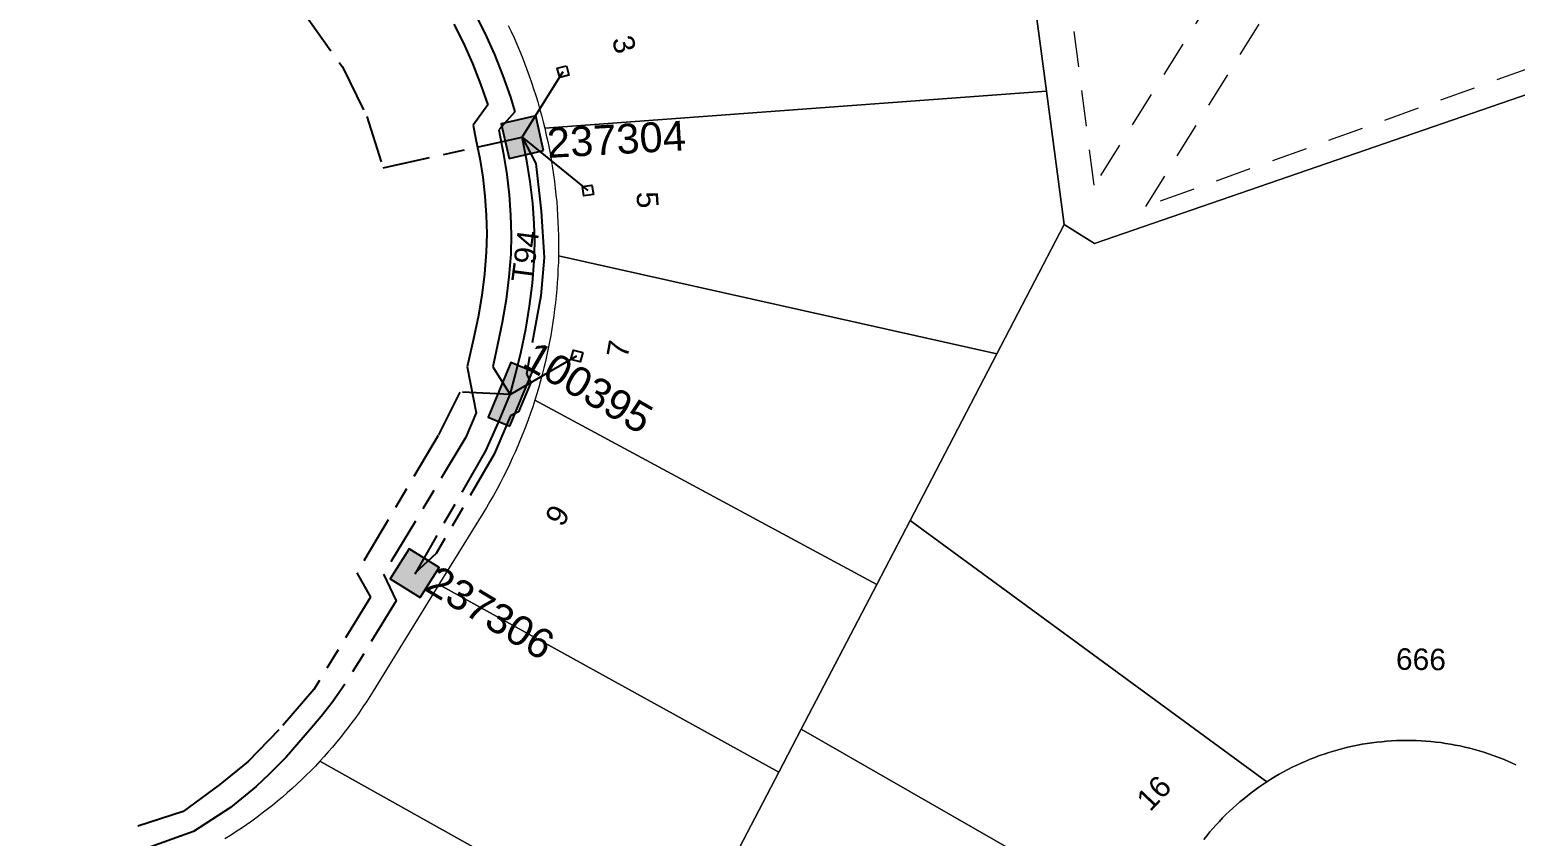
# Model space of a CAD drawing. Header units: metres. Extents: x 298351 to 299301, y 6265099 to 6266102.
# Drawn here: x 298478.9 to 298603.5, y 6265647.4 to 6265715 of the extents above; entities that cross this region are included whole.
import ezdxf
from ezdxf.enums import TextEntityAlignment as Align

# ---------------------------------------------------------------- set-up
doc = ezdxf.new("R2010")
doc.units = ezdxf.units.M
doc.linetypes.add('Cable Exist UG', pattern=[8.2, 4, -1.2, 1.8, -1.2])
doc.linetypes.add('Dash', pattern=[5, 3, -2])
doc.layers.get('0').update_dxf_attribs({"color": 6})
for name, color, linetype, lineweight in [('Cadastre Developer_SP_EXT', 9, 'Continuous', 5), ('Cadastre Land Parcels_SP_EXT', 9, 'Continuous', 5), ('Cadastre Roads_SP_EXT', 9, 'Continuous', 5)]:
    doc.layers.add(name, color=color, linetype=linetype, lineweight=lineweight)
for name, color, linetype in [('Mains_LV_EXT', 7, 'Continuous'), ('Mains_SL_EXT', 7, 'Continuous'), ('Services_SP_EXT', 7, 'Continuous'), ('SupportsUG_SP_LV_EXT', 7, 'Continuous'), ('SupportsUG_SP_LV_SL_EXT', 7, 'Continuous')]:
    doc.layers.add(name, color=color, linetype=linetype)
doc.layers.get('0').freeze()
doc.styles.add('COLUMN_LABEL', font='arial.ttf')
doc.styles.add('iecARIAL', font='arial.ttf', dxfattribs={"height": 2})
doc.styles.add('POLE_LABEL', font='arial.ttf')
doc.styles.get("Standard").update_dxf_attribs({"font": 'arial.ttf'})

# ---------------------------------------------------------------- blocks, each defined once
blk = doc.blocks.new('COLUMN_EXT')
blk.add_hatch(color=256).paths.add_polyline_path([(-1.49, 1.48), (-1.49, -1.49), (1.48, -1.49), (1.48, 1.48)])
blk.add_lwpolyline([(-1.49, -1.49), (1.48, -1.49), (1.48, 1.48), (-1.49, 1.48)], close=True)
for tag, height, style, flags, p in [('ASSET_NUM', 2.5, 'COLUMN_LABEL', 8, (2, 2)), ('STRUCTURE_PLANT_NUMBER', 0.2, 'POLE_LABEL', 9, (1.81, 0.03)), ('STREET_CODE', 0.2, 'COLUMN_LABEL', 9, (1.81, -0.2))]:
    blk.add_attdef(tag, text='', height=height, dxfattribs=dict(style=style, flags=flags)).set_placement(p, align=Align.MIDDLE_LEFT)
at = {"flags": 9}
for tag, p in [('COLUMN_TYPE', (1.81, -0.4)), ('OWNED_BY', (1.81, -0.6)), ('STATE', (1.81, -0.8)), ('USAGE', (1.81, -1)), ('LEGEND', (1.81, -1.2)), ('STREETNAME', (1.81, -1.6)), ('SUBURB', (1.81, -1.8)), ('LOCATION', (1.81, -1.4)), ('NOTES', (1.81, -2))]:
    blk.add_attdef(tag, text='', height=0.2, dxfattribs=at).set_placement(p, align=Align.MIDDLE_LEFT)
at = {"flags": 1}
blk.add_attdef('Z', (1.81, -2.35), '', height=0.2, dxfattribs=at)
blk = doc.blocks.new('PILLAR_EXT')
blk.add_hatch(color=256).paths.add_polyline_path([(-2.475, 0.99), (-2.475, -0.99), (2.475, -0.99), (2.475, 0.99)])
blk.add_lwpolyline([(-2.475, -0.99), (2.475, -0.99), (2.475, 0.99), (-2.475, 0.99)], close=True)
at = {"style": 'iecARIAL', "flags": 8}
blk.add_attdef('ASSET_NUM', (1.5, 3.5), '', height=2.5, dxfattribs=at)
for tag, p, flags in [('OWNED_BY', (0, -0.2), 9), ('STATE', (0, -0.4), 9), ('SUPPORT_TYPE', (0, -0.6), 9), ('USAGE', (0, -0.8), 9), ('LEGEND', (0, -1), 9), ('LOCATION', (0, -1.2), 9), ('NOTES', (0, -1.4), 9), ('STREETNAME', (0, -1.8), 9), ('SUBURB', (0, -2), 1), ('PARENT', (0, -1.6), 9)]:
    blk.add_attdef(tag, p, '', height=0.2, dxfattribs=dict(flags=flags))
blk = doc.blocks.new('CCP_EXT')
at = {"flags": 9}
for tag, p in [('STATE', (0, -1.8)), ('LEGEND', (0, -1.4)), ('LIFE_SUPPORT', (0, -1.6)), ('NOTES', (0, -2))]:
    blk.add_attdef(tag, text='', height=0.2, dxfattribs=at).set_placement(p, align=Align.MIDDLE_LEFT)
blk.add_wipeout([(0, 0.57), (0.57, 0), (0, -0.57), (-0.57, 0)])
blk.add_lwpolyline([(-0.57, 0), (0, 0.57), (0.57, 0), (0, -0.57), (-0.57, 0)])
at = {"flags": 1}
blk.add_attdef('Z', (0, 0), '', height=0.2, dxfattribs=at)
at = {"flags": 9}
for tag, p in [('CCP_TYPE', (0, 0)), ('CONSTRUCTED_VOLTAGE', (0, -0.2)), ('OPERATING_VOLTAGE', (0, -0.6)), ('ORIENTATION', (0, -0.8)), ('OWNED_BY', (0, -1)), ('NO_PHASES', (0, -0.4)), ('USAGE', (0, -1.2))]:
    blk.add_attdef(tag, text='', height=0.2, dxfattribs=at).set_placement(p, align=Align.MIDDLE_LEFT)

msp = doc.modelspace()

# ---------------------------------------------------------------- linework, layer by layer
at = {"layer": 'Cadastre Developer_SP_EXT', "linetype": 'Dash'}
for points in [[(298588.93, 6265734.98), (298568.22, 6265701.97), (298561.82, 6265751.15)], [(298618.91, 6265716.9), (298572.54, 6265700.19), (298592.76, 6265732.67)]]:
    msp.add_lwpolyline(points, dxfattribs=at)
at = {"layer": 'Cadastre Land Parcels_SP_EXT', "linetype": 'Continuous'}
for points in [[(298620.2, 6265715.01), (298558.44, 6265753.13), (298561.46, 6265730.41), (298564.2, 6265709.85), (298565.69, 6265698.69), (298567.35, 6265697.63), (298568.23, 6265697.07), (298620.2, 6265715.01)], [(298565.69, 6265698.69), (298564.2, 6265709.85), (298522.13, 6265706.74), (298522.26, 6265706.18), (298522.38, 6265705.63), (298522.49, 6265705.07), (298522.6, 6265704.51), (298522.69, 6265703.96), (298522.78, 6265703.4), (298522.87, 6265702.83), (298522.94, 6265702.27), (298523.01, 6265701.71), (298523.07, 6265701.14), (298523.13, 6265700.58), (298523.17, 6265700.01), (298523.21, 6265699.45), (298523.24, 6265698.88), (298523.26, 6265698.32), (298523.28, 6265697.75), (298523.29, 6265697.18), (298523.29, 6265696.61), (298523.28, 6265696.05), (298560.04, 6265687.83), (298565.69, 6265698.69)], [(298552.77, 6265673.86), (298560.04, 6265687.83), (298523.28, 6265696.05), (298523.27, 6265695.49), (298523.24, 6265694.93), (298523.22, 6265694.37), (298523.18, 6265693.81), (298523.14, 6265693.26), (298523.09, 6265692.7), (298523.03, 6265692.14), (298522.96, 6265691.59), (298522.89, 6265691.03), (298522.81, 6265690.48), (298522.72, 6265689.93), (298522.63, 6265689.38), (298522.53, 6265688.83), (298522.42, 6265688.28), (298522.31, 6265687.74), (298522.18, 6265687.19), (298522.05, 6265686.65), (298521.92, 6265686.1), (298521.77, 6265685.56), (298521.62, 6265685.03), (298521.46, 6265684.49), (298521.3, 6265683.96), (298549.97, 6265668.5), (298552.77, 6265673.86)], [(298543.64, 6265656.36), (298549.97, 6265668.5), (298521.3, 6265683.96), (298521.12, 6265683.4), (298520.93, 6265682.85), (298520.74, 6265682.3), (298520.53, 6265681.76), (298520.32, 6265681.21), (298520.11, 6265680.67), (298519.88, 6265680.13), (298519.65, 6265679.6), (298519.41, 6265679.07), (298519.16, 6265678.54), (298518.91, 6265678.01), (298518.65, 6265677.49), (298518.38, 6265676.98), (298518.1, 6265676.46), (298517.82, 6265675.95), (298517.53, 6265675.45), (298517.24, 6265674.94), (298516.93, 6265674.45), (298513.26, 6265668.49), (298541.76, 6265652.76), (298543.64, 6265656.36)], [(298541.76, 6265652.76), (298513.26, 6265668.49), (298507.74, 6265659.55), (298507.46, 6265659.1), (298507.17, 6265658.66), (298506.88, 6265658.22), (298506.58, 6265657.78), (298506.28, 6265657.35), (298505.96, 6265656.92), (298505.65, 6265656.5), (298505.32, 6265656.08), (298504.99, 6265655.67), (298504.66, 6265655.26), (298504.32, 6265654.85), (298503.97, 6265654.45), (298503.62, 6265654.06), (298503.26, 6265653.67), (298533.44, 6265636.8), (298541.76, 6265652.76)], [(298566.18, 6265627.62), (298566.29, 6265628), (298566.41, 6265628.38), (298566.53, 6265628.76), (298566.67, 6265629.13), (298566.81, 6265629.51), (298566.96, 6265629.88), (298567.11, 6265630.25), (298567.27, 6265630.61), (298567.44, 6265630.97), (298567.61, 6265631.33), (298567.79, 6265631.69), (298567.98, 6265632.04), (298568.17, 6265632.39), (298568.37, 6265632.73), (298568.58, 6265633.07), (298572.68, 6265639.71), (298543.64, 6265656.36), (298541.76, 6265652.76), (298533.44, 6265636.8), (298566.07, 6265627.23), (298566.18, 6265627.62)]]:
    msp.add_lwpolyline(points, close=True, dxfattribs=at)
for points in [[(298519.07, 6265715.37), (298519.32, 6265714.85), (298519.56, 6265714.33), (298519.79, 6265713.8), (298520.01, 6265713.27), (298520.23, 6265712.74), (298520.44, 6265712.21), (298520.64, 6265711.67), (298520.83, 6265711.13), (298521.02, 6265710.59), (298521.2, 6265710.05), (298521.38, 6265709.5), (298521.54, 6265708.95), (298521.7, 6265708.4), (298521.85, 6265707.85), (298521.99, 6265707.29), (298522.13, 6265706.74), (298564.2, 6265709.85), (298564.2, 6265709.85), (298561.46, 6265730.41)], [(298620.2, 6265715.01), (298568.23, 6265697.07), (298567.35, 6265697.63), (298565.69, 6265698.69), (298560.04, 6265687.83), (298552.77, 6265673.86), (298582.68, 6265651.94), (298583.03, 6265652.16), (298583.38, 6265652.38), (298583.74, 6265652.59), (298584.1, 6265652.79), (298584.46, 6265652.98), (298584.83, 6265653.17), (298585.2, 6265653.35), (298585.58, 6265653.52), (298585.96, 6265653.69), (298586.34, 6265653.84), (298586.72, 6265653.99), (298587.11, 6265654.14), (298587.5, 6265654.27), (298587.89, 6265654.4), (298588.29, 6265654.52), (298588.68, 6265654.64), (298589.08, 6265654.74), (298589.48, 6265654.84), (298589.89, 6265654.93), (298590.29, 6265655.02), (298590.7, 6265655.09), (298591.1, 6265655.16), (298591.51, 6265655.22), (298591.92, 6265655.27), (298592.33, 6265655.31), (298592.74, 6265655.35), (298593.16, 6265655.38), (298593.57, 6265655.4), (298593.98, 6265655.41), (298594.39, 6265655.42), (298594.81, 6265655.41), (298595.22, 6265655.4), (298595.63, 6265655.38), (298596.04, 6265655.36), (298596.45, 6265655.32), (298596.87, 6265655.28), (298597.28, 6265655.23), (298597.68, 6265655.17), (298598.09, 6265655.1), (298598.5, 6265655.03), (298598.9, 6265654.95), (298599.31, 6265654.86), (298599.71, 6265654.76), (298600.11, 6265654.66), (298600.5, 6265654.54), (298600.9, 6265654.43), (298601.29, 6265654.3), (298601.68, 6265654.16), (298602.07, 6265654.02), (298602.45, 6265653.87), (298602.84, 6265653.71), (298603.22, 6265653.55), (298603.59, 6265653.38)], [(298577.41, 6265647.12), (298577.65, 6265647.43), (298577.91, 6265647.74), (298578.17, 6265648.04), (298578.44, 6265648.34), (298578.71, 6265648.63), (298578.98, 6265648.92), (298579.26, 6265649.2), (298579.55, 6265649.48), (298579.84, 6265649.75), (298580.14, 6265650.02), (298580.44, 6265650.28), (298580.75, 6265650.53), (298581.06, 6265650.78), (298581.37, 6265651.03), (298581.69, 6265651.26), (298582.02, 6265651.5), (298582.35, 6265651.72), (298582.68, 6265651.94), (298552.77, 6265673.86), (298549.97, 6265668.5), (298543.64, 6265656.36), (298572.68, 6265639.71)], [(298533.44, 6265636.8), (298503.26, 6265653.67), (298502.89, 6265653.27), (298502.51, 6265652.88), (298502.13, 6265652.5), (298501.74, 6265652.12), (298501.34, 6265651.75), (298500.94, 6265651.38), (298500.54, 6265651.02), (298500.13, 6265650.67), (298499.71, 6265650.32), (298499.29, 6265649.97), (298498.87, 6265649.64), (298498.44, 6265649.31), (298498.01, 6265648.98), (298497.57, 6265648.66), (298497.12, 6265648.35), (298496.68, 6265648.04), (298496.22, 6265647.75), (298495.77, 6265647.45), (298495.31, 6265647.17)]]:
    msp.add_lwpolyline(points, dxfattribs=at)
at = {"layer": 'Cadastre Roads_SP_EXT', "linetype": 'Continuous'}
msp.add_lwpolyline([(298603.59, 6265653.38), (298603.22, 6265653.55), (298602.84, 6265653.71), (298602.45, 6265653.87), (298602.07, 6265654.02), (298601.68, 6265654.16), (298601.29, 6265654.3), (298600.9, 6265654.43), (298600.5, 6265654.54), (298600.11, 6265654.66), (298599.71, 6265654.76), (298599.31, 6265654.86), (298598.9, 6265654.95), (298598.5, 6265655.03), (298598.09, 6265655.1), (298597.68, 6265655.17), (298597.28, 6265655.23), (298596.87, 6265655.28), (298596.45, 6265655.32), (298596.04, 6265655.36), (298595.63, 6265655.38), (298595.22, 6265655.4), (298594.81, 6265655.41), (298594.39, 6265655.42), (298593.98, 6265655.41), (298593.57, 6265655.4), (298593.16, 6265655.38), (298592.74, 6265655.35), (298592.33, 6265655.31), (298591.92, 6265655.27), (298591.51, 6265655.22), (298591.1, 6265655.16), (298590.7, 6265655.09), (298590.29, 6265655.02), (298589.89, 6265654.93), (298589.48, 6265654.84), (298589.08, 6265654.74), (298588.68, 6265654.64), (298588.29, 6265654.52), (298587.89, 6265654.4), (298587.5, 6265654.27), (298587.11, 6265654.14), (298586.72, 6265653.99), (298586.34, 6265653.84), (298585.96, 6265653.69), (298585.58, 6265653.52), (298585.2, 6265653.35), (298584.83, 6265653.17), (298584.46, 6265652.98), (298584.1, 6265652.79), (298583.74, 6265652.59), (298583.38, 6265652.38), (298583.03, 6265652.16), (298582.68, 6265651.94), (298582.35, 6265651.72), (298582.02, 6265651.5), (298581.69, 6265651.26), (298581.37, 6265651.03), (298581.06, 6265650.78), (298580.75, 6265650.53), (298580.44, 6265650.28), (298580.14, 6265650.02), (298579.84, 6265649.75), (298579.55, 6265649.48), (298579.26, 6265649.2), (298578.98, 6265648.92), (298578.71, 6265648.63), (298578.44, 6265648.34), (298578.17, 6265648.04), (298577.91, 6265647.74), (298577.65, 6265647.43), (298577.41, 6265647.12)], dxfattribs=at)
at = {"layer": 'Mains_LV_EXT', "linetype": 'Cable Exist UG'}
for points in [[(298516.22, 6265716.49), (298517.11, 6265714.73), (298517.91, 6265712.94), (298518.62, 6265711.15), (298519.26, 6265709.36), (298519.63, 6265708.13), (298518.27, 6265706.62), (298518.68, 6265704.57), (298518.95, 6265702.88), (298519.15, 6265701.17), (298519.27, 6265699.47), (298519.32, 6265697.81), (298519.28, 6265696.19), (298519.13, 6265694.29), (298518.89, 6265692.38), (298518.57, 6265690.47), (298518.17, 6265688.59), (298517.78, 6265686.73), (298519.24, 6265684.43)], [(298514.5, 6265715.47), (298515.31, 6265713.87), (298516.06, 6265712.17), (298516.75, 6265710.45), (298517.36, 6265708.71), (298516.14, 6265707.01), (298516.36, 6265705.79), (298516.68, 6265704.22), (298516.93, 6265702.65), (298517.11, 6265701.06), (298517.22, 6265699.47), (298517.26, 6265697.9), (298517.22, 6265696.36), (298517.08, 6265694.54), (298516.86, 6265692.72), (298516.55, 6265690.9), (298516.16, 6265689.09), (298515.62, 6265686.73), (298516.39, 6265682.89), (298515.51, 6265680.84), (298515.51, 6265680.84), (298508.61, 6265669.36), (298509.68, 6265667.11), (298505.15, 6265659.79), (298504.3, 6265658.61), (298503.37, 6265657.42), (298502.4, 6265656.28), (298500.45, 6265654.02), (298499.03, 6265652.58), (298497.92, 6265651.55), (298495.78, 6265649.78), (298492.67, 6265647.77), (298489.1, 6265646.5)], [(298519.24, 6265684.43), (298519.7, 6265686.2), (298520.15, 6265688.03), (298520.54, 6265689.91), (298520.85, 6265691.82), (298521.1, 6265693.75), (298521.25, 6265695.61), (298521.25, 6265695.61), (298521.29, 6265697.17), (298521.24, 6265698.75), (298521.12, 6265700.47), (298520.91, 6265702.25), (298520.63, 6265704.02), (298520.23, 6265706)], [(298519.24, 6265684.43), (298515.02, 6265684.62), (298513.19, 6265680.98), (298506.36, 6265669.46), (298507.51, 6265667.44), (298502.77, 6265659.7), (298499.83, 6265656.3), (298497.26, 6265653.66), (298494.88, 6265651.72), (298491.81, 6265649.47), (298487.24, 6265647.97)], [(298519.27, 6265684.55), (298518.19, 6265682.01), (298517.17, 6265679.7), (298511.22, 6265669.36)]]:
    msp.add_lwpolyline(points, dxfattribs=at)
at = {"layer": 'Mains_SL_EXT', "linetype": 'Cable Exist UG'}
for points in [[(298478.93, 6265726.79), (298481.02, 6265725.97), (298486.95, 6265725.31), (298490.02, 6265724.26), (298496.33, 6265720.99), (298501.88, 6265716.51), (298505.16, 6265711.89), (298507.2, 6265707.73), (298508.57, 6265703.43), (298520.25, 6265706)], [(298520.25, 6265706), (298521.38, 6265703.78), (298521.83, 6265699.79), (298522.08, 6265695.9), (298521.81, 6265692.69), (298520.59, 6265686.13), (298520.97, 6265685.43), (298519.92, 6265682.96), (298519.27, 6265682.63), (298517.9, 6265679.41), (298513.03, 6265671.1), (298511.22, 6265669.45)]]:
    msp.add_lwpolyline(points, dxfattribs=at)

# ---------------------------------------------------------------- block references
at = {"layer": 'SupportsUG_SP_LV_EXT'}
ref = msp.add_blockref('PILLAR_EXT', (298519.24, 6265684.43), dxfattribs=dict(at, rotation=67.48980696135476))
ref.add_attrib('ASSET_NUM', '100395', dxfattribs={"layer": '0', "height": 2.5, "rotation": 329.987, "style": 'iecARIAL'}).set_placement((298520.74, 6265687.93), align=Align.MIDDLE_LEFT)
at = {"layer": 'SupportsUG_SP_LV_SL_EXT'}
ref = msp.add_blockref('COLUMN_EXT', (298520.25, 6265706), dxfattribs=dict(at, rotation=102.9215677439573))
ref.add_attrib('ASSET_NUM', '237304', dxfattribs={"layer": '0', "height": 2.5, "rotation": 3.1886, "style": 'COLUMN_LABEL'}).set_placement((298522.25, 6265706.75), align=Align.TOP_LEFT)
ref = msp.add_blockref('COLUMN_EXT', (298511.22, 6265669.45), dxfattribs=dict(at, rotation=57.87428499620665))
ref.add_attrib('ASSET_NUM', '237306', dxfattribs={"layer": '0', "height": 2.5, "rotation": 328.9662, "style": 'COLUMN_LABEL'}).set_placement((298513.22, 6265670.2), align=Align.TOP_LEFT)

# ---------------------------------------------------------------- texts
at = {"layer": 'Cadastre Land Parcels_SP_EXT'}
for s, rotation, p in [('3', 286.7071, (298527.73, 6265714.19)), ('5', 273.9957, (298529.81, 6265701.38)), ('7', 80.045, (298529.07, 6265687.39)), ('9', 58.9622, (298523.6, 6265673.23)), ('666', 359.2527, (298593.51, 6265661.35)), ('16', 46.4879, (298572.9, 6265649.38))]:
    msp.add_text(s, height=1.8, rotation=rotation, dxfattribs=at).set_placement(p)
at = {"layer": 'Mains_LV_EXT'}
msp.add_text('T94', height=1.8, rotation=82.5519, dxfattribs=at).set_placement((298521.1, 6265693.75))

# ---------------------------------------------------------------- next in the draw order: block references
at = {"layer": 'Services_SP_EXT'}
for p, rotation in [((298523.67, 6265711.5), 239.6217737458802), ((298525.75, 6265701.53), 143.5349081358011), ((298524.82, 6265687.66), 210.5924824015118)]:
    msp.add_blockref('CCP_EXT', p, dxfattribs=dict(at, rotation=rotation))

# ---------------------------------------------------------------- next in the draw order: linework, layer by layer
for points in [[(298520.25, 6265706), (298523.67, 6265711.5)], [(298520.25, 6265706), (298525.75, 6265701.53)], [(298519.24, 6265684.43), (298524.82, 6265687.66)]]:
    msp.add_lwpolyline(points, dxfattribs=at)

doc.saveas('drawing.dxf')
